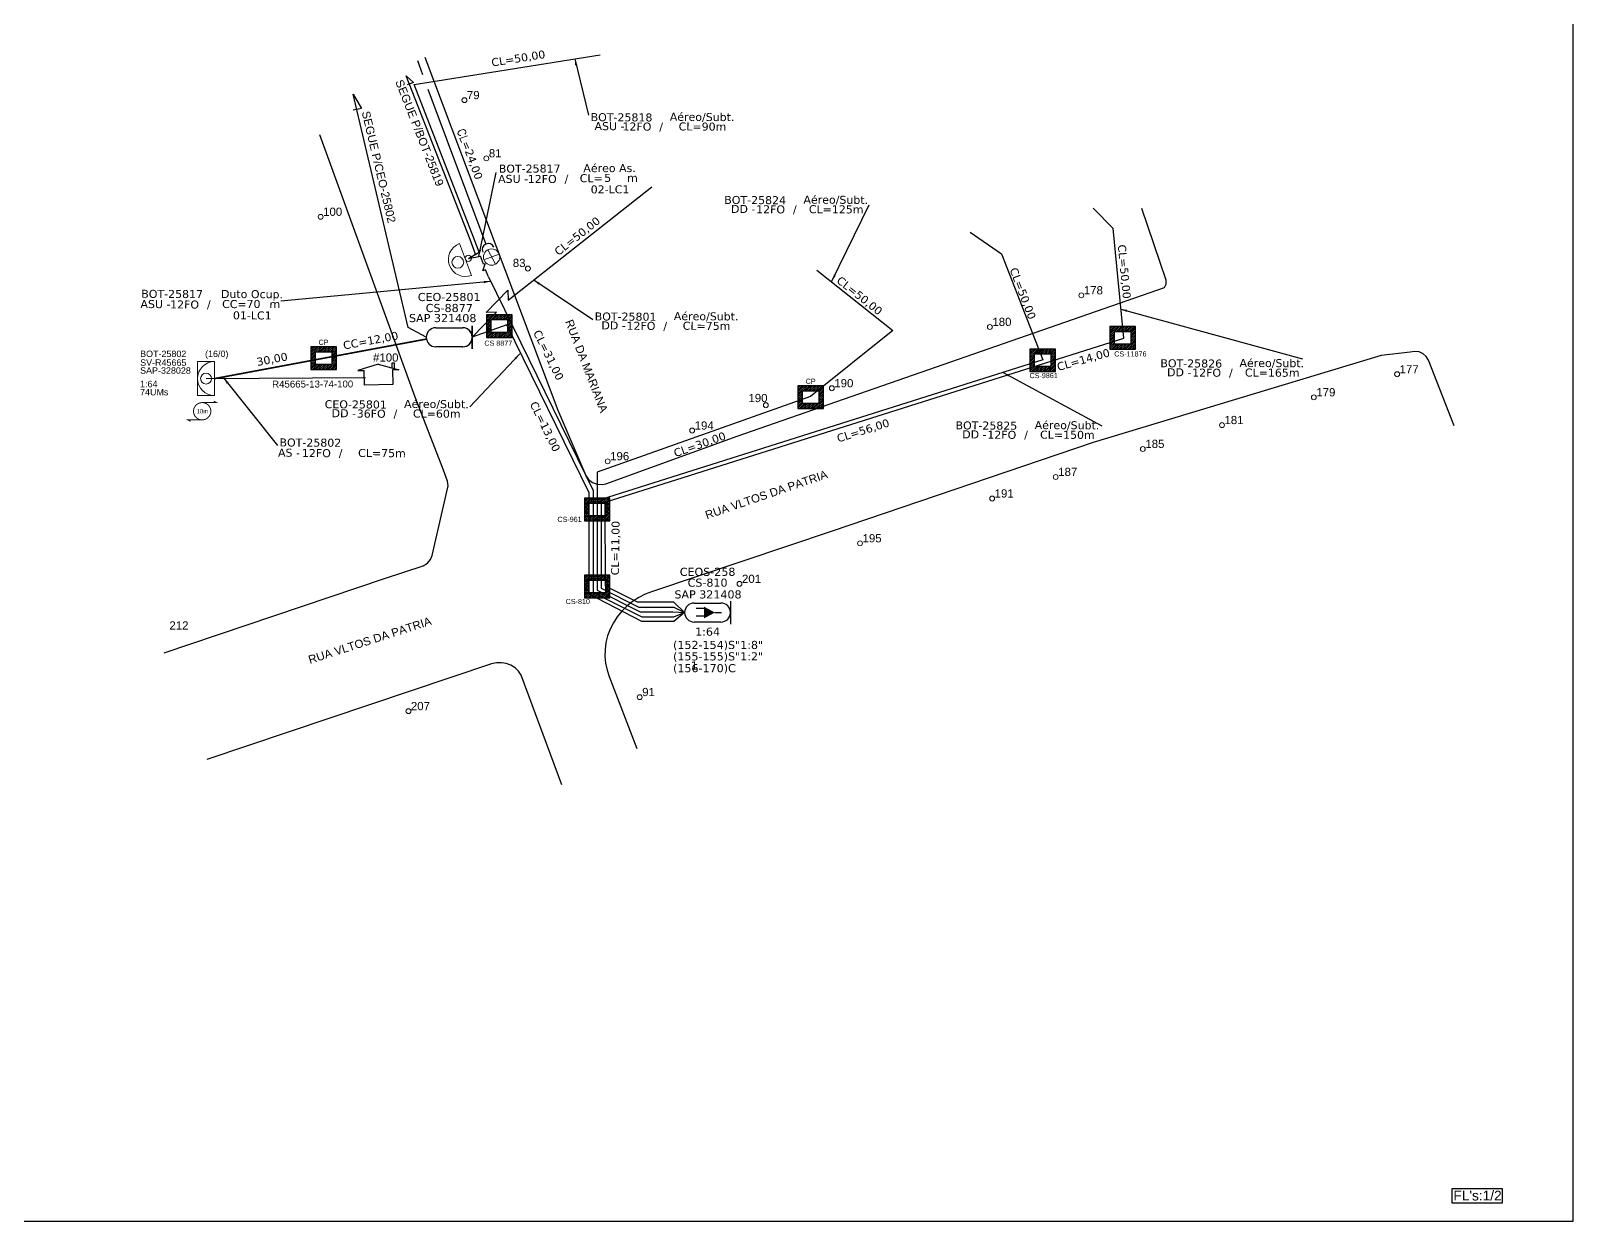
# Model space of a CAD drawing. Header units: metres. Extents: x -1286 to 467, y -500 to 94.
# Drawn here: x -917.4 to -445.1, y -499.8 to -135.4 of the extents above; entities that cross this region are included whole.
import ezdxf
from ezdxf.enums import TextEntityAlignment as Align

# ---------------------------------------------------------------- set-up
doc = ezdxf.new("R2010")
doc.units = ezdxf.units.M
for name, color, linetype in [('10.1-Caixas Subterrâneas', 5, 'Continuous'), ('20.4-CEOS', 1, 'Continuous'), ('20.5-CEO', 1, 'Continuous'), ('CAP a instalar', 1, 'Continuous'), ('celulas gpon', 7, 'Continuous'), ('DROP DE CLIENTE', 140, 'Continuous'), ('Folga', 1, 'Continuous'), ('label_cabos', 7, 'Continuous'), ('Legenda', 1, 'Continuous'), ('QUADRA', 7, 'Continuous'), ('surveys legendas', 7, 'Continuous')]:
    doc.layers.add(name, color=color, linetype=linetype)
for name, color, linetype, lineweight in [('10.4-Postes', 1, 'Continuous', 0), ("20.0-LEGENDA DOS CDO'S", 1, 'Continuous', 0), ('20.1-CDO_INTERIOR', 1, 'Continuous', 0), ('20.2-CDO_POSTE', 1, 'Continuous', 5), ('20.6-CORDOALHA_SUPORTE', 7, 'Continuous', 25), ('CORDOALHA_SUPORTE', 7, 'Continuous', 25), ('Numeração', 251, 'Continuous', 0), ('Numeração Texto', 252, 'Continuous', 0), ('Segmento Logradouro Texto', 251, 'Continuous', 0)]:
    doc.layers.add(name, color=color, linetype=linetype, lineweight=lineweight)
doc.layers.add('EXTRA', color=50, linetype='Continuous', plot=False)
doc.styles.add('ARIAL', font='arial.ttf')
doc.styles.add('DIGICADE', font='arial.ttf')
doc.styles.add('ROMANS', font='romans.shx')
doc.styles.add('siredit', font='verdana.ttf')
doc.linetypes.add('FENCELINE1', pattern='A,0.25,-0.1,[133,ltypeshp.shx,S=0.1,R=0,X=-0.1,Y=0],-0.1,1', length=1.45)
doc.dimstyles.new('CC', dxfattribs={"dimtxt": 1, "dimasz": 2, "dimexe": 0.18, "dimexo": 0.0625, "dimgap": 0.09, "dimtad": 0, "dimdec": 0, "dimrnd": 1, "dimzin": 0, "dimdsep": 46, "dimtxsty": 'siredit', "dimblk": 'NONE', "dimcen": 0, "dimse1": 1, "dimse2": 1, "dimsd1": 1, "dimsd2": 1, "dimclrt": 7, "dimadec": 0, "dimazin": 0, "dimtfac": 1, "dimtdec": 0, "dimtofl": 0, "dimtmove": 0, "dimatfit": 3, "dimfxl": 0, "dimtolj": 1, "dimtzin": 0, "dimarcsym": 0})

# ---------------------------------------------------------------- blocks, each defined once
blk = doc.blocks.new('SURVEY_SURVEY')
for p, q in [((0, 0.0000254), (-0.0000251, 0.000018)), ((0, 0.0000254), (0.0000251, 0.000018)), ((0.0000169, 0.0000264), (0.0000195, 0.0000264)), ((0.0000169, 0.0000205), (0.0000169, 0.0000264)), ((0.0000195, 0.0000264), (0.0000195, 0.0000198)), ((-0.0000251, 0.000018), (-0.0000173, 0.000018)), ((-0.0000172, 0), (-0.0000172, 0.0000179)), ((0.0000172, 0), (-0.0000172, 0)), ((0.0000251, 0.000018), (0.0000172, 0.000018)), ((0.0000172, 0.000018), (0.0000172, 0))]:
    blk.add_line(p, q)
blk = doc.blocks.new('POSTE_CELULA_9')
at = {"layer": '10.4-Postes', "color": 10}
for points in [[(-100.27, 125.89), (-98.93, 123.41)], [(-98.28, 125.14), (-100.92, 124.16)]]:
    blk.add_lwpolyline(points, dxfattribs=at)
blk.add_circle((-99.6, 124.65), 1.41, dxfattribs=at)
blk = doc.blocks.new('*X38')
at = {"color": 0, "linetype": 'Continuous'}
for p, q in [((-1.25, 0.34099), (-0.49099, 1.1)), ((-1.25, 0.517767), (-0.667767, 1.1)), ((-1.25, 0.694544), (-0.844544, 1.1)), ((-1.25, 0.87132), (-1.02132, 1.1)), ((-1.25, 1.048097), (-1.198097, 1.1)), ((-1.25, 0.164214), (-0.8035, 0.610714)), ((-1.25, -0.012563), (-0.8035, 0.433937)), ((-1.25, -0.18934), (-0.8035, 0.25716)), ((-1.25, -0.366117), (-0.8035, 0.080383)), ((-0.789214, 0.625), (-0.314214, 1.1)), ((-0.612437, 0.625), (-0.137437, 1.1)), ((-0.43566, 0.625), (0.03934, 1.1)), ((-0.258883, 0.625), (0.216117, 1.1)), ((-0.082107, 0.625), (0.392893, 1.1)), ((0.09467, 0.625), (0.56967, 1.1)), ((0.271447, 0.625), (0.746447, 1.1)), ((0.448223, 0.625), (0.923223, 1.1)), ((0.625, 0.625), (1.1, 1.1)), ((0.801777, 0.625), (1.25, 1.073223)), ((0.8035, 0.449947), (1.25, 0.896447)), ((0.8035, 0.27317), (1.25, 0.71967)), ((0.8035, 0.096393), (1.25, 0.542893)), ((0.8035, -0.080383), (1.25, 0.366117)), ((0.8035, -0.25716), (1.25, 0.18934)), ((0.8035, -0.433937), (1.25, 0.012563)), ((-1.25, -0.542893), (-0.8035, -0.096393)), ((-1.25, -0.71967), (-0.8035, -0.27317)), ((-1.25, -0.896447), (-0.8035, -0.449947)), ((-1.25, -1.073223), (-0.801777, -0.625)), ((-1.1, -1.1), (-0.625, -0.625)), ((-0.923223, -1.1), (-0.448223, -0.625)), ((-0.746447, -1.1), (-0.271447, -0.625)), ((-0.56967, -1.1), (-0.09467, -0.625)), ((-0.392893, -1.1), (0.082107, -0.625)), ((-0.216117, -1.1), (0.258883, -0.625)), ((-0.03934, -1.1), (0.43566, -0.625)), ((0.137437, -1.1), (0.612437, -0.625)), ((0.314214, -1.1), (0.789214, -0.625)), ((0.49099, -1.1), (1.25, -0.34099)), ((0.667767, -1.1), (1.25, -0.517767)), ((0.8035, -0.610714), (1.25, -0.164214)), ((0.844544, -1.1), (1.25, -0.694544)), ((1.02132, -1.1), (1.25, -0.87132)), ((1.198097, -1.1), (1.25, -1.048097))]:
    blk.add_line(p, q, dxfattribs=at)
blk = doc.blocks.new('MANHOLE_MQ')
at = {"color": 0, "linetype": 'Continuous'}
for p, q in [((0.00000623, 0.00000569), (-0.00000627, 0.00000569)), ((-0.00000627, 0.00000569), (-0.00000627, -0.00000531)), ((-0.00000404, 0.00000331), (0.00000399, 0.00000331)), ((-0.00000404, -0.00000294), (-0.00000404, 0.00000331)), ((0.00000399, 0.00000331), (0.00000399, -0.00000294)), ((0.00000623, -0.00000531), (0.00000623, 0.00000569)), ((-0.00000627, -0.00000531), (0.00000623, -0.00000531)), ((0.00000399, -0.00000294), (-0.00000404, -0.00000294)), ((0.00000399, -0.00000294), (0.00000399, -0.00000294))]:
    blk.add_line(p, q, dxfattribs=at)
at = {"color": 0, "linetype": 'Continuous', "xscale": 5e-06, "yscale": 5e-06, "zscale": 1e-05}
blk.add_blockref('*X38', (-0.00000002, 0.00000019), dxfattribs=at)
blk = doc.blocks.new('*U46')
at = {"color": 0}
blk.add_line((2.14, -0.58), (-2.1, -0.68), dxfattribs=at)
for centre, radius in [((0, 0.38), 0.733), ((0.03, -1.03), 0.393)]:
    blk.add_circle(centre, radius, dxfattribs=at)
blk.add_arc((0.02, -0.63), 2.12, 1.3782, 181.3782, dxfattribs=at)
blk = doc.blocks.new('LEGENDA DOS CABOS')
at = {"layer": 'EXTRA', "color": 0, "style": 'siredit'}
for tag, p in [('ID', (4.6, 0.97)), ('XX', (9.03, 0.97))]:
    blk.add_attdef(tag, text='', height=0.48, rotation=359.69, dxfattribs=at).set_placement(p, align=Align.MIDDLE_CENTER)
at = {"layer": 'Legenda', "color": 0, "style": 'siredit'}
for tag, p in [('TIPO_CABO', (1.31, 0)), ('CABO', (4.69, -0.05)), ('/', (6.81, -0.05)), ('METROS', (10.03, -0.05))]:
    blk.add_attdef(tag, text='', height=0.8, rotation=359.69, dxfattribs=at).set_placement(p, align=Align.MIDDLE_CENTER)
blk = doc.blocks.new('*U47')
at = {"layer": '20.4-CEOS', "color": 7, "style": 'siredit'}
for tag, p in [('FIBRAS_SPLITTER', (0, 0)), ('FIBRAS_TOP_C', (0, -4.13)), ('RESERVA_FINAIS', (0, -5.46))]:
    blk.add_attdef(tag, p, '', height=1.01, dxfattribs=at)
for tag, p, flags in [('ID_ATIVIDADE', (0, -6.77), 3), ('FATOR', (0, -8.09), 1), ('QTDE', (0, -9.4), 1), ('FID', (0, -10.71), 1)]:
    blk.add_attdef(tag, p, '', height=1.01, dxfattribs=dict(at, flags=flags))
blk = doc.blocks.new('*U48')
at = {"layer": '20.4-CEOS', "color": 7, "style": 'siredit'}
blk.add_attdef('FIBRAS_SPLITTER', (0, 0), '', height=1.01, dxfattribs=at)
for tag, p, flags in [('ID_ATIVIDADE', (0, -1.48), 3), ('FATOR', (0, -2.79), 1), ('QTDE', (0, -4.11), 1), ('FID', (0, -5.42), 1)]:
    blk.add_attdef(tag, p, '', height=1.01, dxfattribs=dict(at, flags=flags))
blk = doc.blocks.new('_None')
blk = doc.blocks.new('Inst CORD ALUMINIO 4.8 MM 3F')
at = {"layer": '20.6-CORDOALHA_SUPORTE', "color": 0, "lineweight": 0, "style": 'ROMANS'}
blk.add_attdef('LANCE', text='', height=1, dxfattribs=at).set_placement((-0.54, -2.21), align=Align.RIGHT)
at = {"layer": '20.6-CORDOALHA_SUPORTE', "color": 0, "style": 'siredit'}
blk.add_attdef('QTDE', (-0.54, -2.21), '', height=1, rotation=359.69, dxfattribs=at)
at = {"layer": '20.6-CORDOALHA_SUPORTE', "color": 0, "lineweight": 0, "style": 'ROMANS'}
for tag, p, flags in [('FATOR', (-5.2, -4.44), 3), ('ID_ATIVIDADE', (-5.2, -6.67), 3), ('FID', (-5.2, -8.9), 1)]:
    blk.add_attdef(tag, p, '', height=1, dxfattribs=dict(at, flags=flags))
blk = doc.blocks.new('Inst CB DT OCUP CFOA-SM-ASU-120-S-12')
at = {"layer": 'label_cabos', "color": 0, "style": 'siredit'}
for tag, flags, p in [('ID_ATIVIDADE', 3, (1.31, 2.67)), ('FATOR', 1, (11.56, 2.55))]:
    blk.add_attdef(tag, text='', height=1, rotation=359.69, dxfattribs=dict(at, flags=flags)).set_placement(p, align=Align.MIDDLE_CENTER)
for tag, p in [('TIPO_CABO', (1.26, 0)), ('DESTINO_CABO', (3.13, 1.26)), ('CABO', (4.69, -0.05)), ('/', (7.71, -0.05)), ('LANCE', (10.91, 0)), ('TIPO_CABO', (13.11, 1.24)), ('UND', (15.96, 0)), ('FID', (13.15, -1.41))]:
    blk.add_attdef(tag, text='', height=1, rotation=359.69, dxfattribs=at).set_placement(p, align=Align.MIDDLE_CENTER)
blk.add_attdef('QTDE', (12.43, -0.47), '', height=1, rotation=359.69, dxfattribs=at)
blk = doc.blocks.new('Inst CB AS CFOA-SM-ASU-120-S-12')
at = {"layer": 'label_cabos', "color": 0, "style": 'siredit'}
for tag, flags, p in [('ID_ATIVIDADE', 3, (1.31, 2.67)), ('FATOR', 1, (11.56, 2.55))]:
    blk.add_attdef(tag, text='', height=1, rotation=359.69, dxfattribs=dict(at, flags=flags)).set_placement(p, align=Align.MIDDLE_CENTER)
for tag, p in [('TIPO_CABO', (1.26, 0)), ('DESTINO_CABO', (3.13, 1.26)), ('CABO', (4.69, -0.05)), ('/', (7.71, -0.05)), ('LANCE', (10.81, 0)), ('TIPO_CABO', (13.11, 1.24)), ('UND', (15.96, 0)), ('FID', (13.15, -1.41))]:
    blk.add_attdef(tag, text='', height=1, rotation=359.69, dxfattribs=at).set_placement(p, align=Align.MIDDLE_CENTER)
blk.add_attdef('QTDE', (12.43, -0.47), '', height=1, rotation=359.69, dxfattribs=at)
blk = doc.blocks.new('A$C07E14978')
at = {"layer": 'Folga', "color": 0, "const_width": 0.146}
blk.add_lwpolyline([(2.23, 2.92, 1.000012), (2.23, 0.28, 0.999978)], format="xyb", close=True, dxfattribs=at)
at = {"layer": 'Folga', "color": 0, "const_width": 0.137}
for points in [[(2.23, 2.92), (4.42, 2.92), (3.98, 3.13)], [(2.23, 0.28), (0.03, 0.28), (0.47, 0.06)]]:
    blk.add_lwpolyline(points, dxfattribs=at)
at = {"layer": 'Folga', "color": 0}
blk.add_text('10m', height=0.659, dxfattribs=at).set_placement((1.38, 1.27))

msp = doc.modelspace()

# ---------------------------------------------------------------- linework, layer by layer
msp.add_lwpolyline([(-1286.07, -499.81), (-445.07, -499.81), (-445.07, 94.19), (-1286.07, 94.19)], close=True)
at = {"color": 5}
for points in [[(-793.34, -226.25), (-785.11, -226.25)], [(-782.18, -225.64), (-782.18, -232.72)], [(-785.11, -232.11), (-793.34, -232.11)]]:
    msp.add_lwpolyline(points, dxfattribs=at)
at = {"color": 7}
msp.add_lwpolyline([(-482.08, -489.8), (-466.84, -489.8), (-466.84, -494.35), (-482.08, -494.35)], close=True, dxfattribs=at)
at = {"color": 5}
for centre, start, end in [((-793.34, -229.18), 90, 270), ((-785.11, -229.18), 267.9887, 92.0113)]:
    msp.add_arc(centre, 2.93, start, end, dxfattribs=at)
at = {"layer": '20.1-CDO_INTERIOR', "color": 1, "lineweight": 18}
msp.add_lwpolyline([(-866.31, -247.04), (-866.32, -236.62), (-861.11, -236.62), (-861.1, -247.04)], close=True, dxfattribs=at)
msp.add_circle((-863.71, -241.83), 1.67, dxfattribs=at)
msp.add_arc((-861.11, -241.83), 5.21, 90.0276, 270.0276, dxfattribs=at)
at = {"layer": '20.4-CEOS', "color": 7}
for p, q in [((-714.23, -310.54), (-706.04, -310.54)), ((-706.04, -316.38), (-714.23, -316.38))]:
    msp.add_line(p, q, dxfattribs=at)
msp.add_lwpolyline([(-707.87, -313.46, 0, 3.61, 0), (-711.26, -313.46, 3.61, 3.61, 0)], format="xyseb", dxfattribs=at)
for points in [[(-703.12, -309.94), (-703.12, -316.98)], [(-711.1, -312.19), (-713.59, -312.19)], [(-711.1, -314.62), (-713.59, -314.62)], [(-707.87, -313.46), (-705.9, -313.46)]]:
    msp.add_lwpolyline(points, dxfattribs=at)
for centre, start, end in [((-714.23, -313.46), 90, 270), ((-706.04, -313.46), 270, 90)]:
    msp.add_arc(centre, 2.92, start, end, dxfattribs=at)
at = {"layer": '20.5-CEO', "color": 5}
for p, q in [((-793.34, -226.25), (-785.11, -226.25)), ((-785.11, -232.11), (-793.34, -232.11))]:
    msp.add_line(p, q, dxfattribs=at)
msp.add_lwpolyline([(-782.18, -232.72), (-782.18, -225.64)], dxfattribs=at)
for centre, start, end in [((-793.34, -229.18), 90, 270), ((-785.11, -229.18), 270, 90)]:
    msp.add_arc(centre, 2.93, start, end, dxfattribs=at)
at = {"layer": 'CAP a instalar', "color": 7, "linetype": 'FENCELINE1', "ltscale": 5}
for points in [[(-781.75, -198.81), (-799.96, -151.81), (-743.04, -142.65)], [(-782.87, -199.23), (-802.48, -149.12), (-800.15, -151.15), (-802.15, -151.87)], [(-783.38, -205.02), (-780.13, -203.08), (-781.75, -198.81)], [(-783.38, -205.02), (-781.19, -203.71), (-782.87, -199.23)], [(-783.38, -205.02), (-779.66, -204.34), (-779.66, -204.34)], [(-777.26, -210.72), (-778.09, -208.54), (-778.95, -208.79), (-778.21, -206.69), (-778.73, -206.77), (-779.66, -204.34)]]:
    msp.add_lwpolyline(points, dxfattribs=at)
at = {"layer": 'CAP a instalar', "color": 7, "ltscale": 5}
for points in [[(-801.8, -226.16), (-818.66, -154.76), (-816.11, -159.15), (-818.66, -159.62)], [(-771.24, -217.83), (-727.17, -183.08), (-727.17, -183.08)], [(-717.15, -313.46), (-720.49, -310.3), (-731.61, -310.3), (-741.41, -305.35), (-741.48, -279.65), (-582.68, -229.48), (-585.95, -195.83), (-585.95, -195.83), (-592.05, -189.64)], [(-629.68, -196.95), (-620.15, -203.61), (-607.5, -236.1), (-742.71, -278.82), (-742.71, -305.95), (-731.18, -311.78), (-720.49, -311.78), (-717.15, -313.46)], [(-777.26, -210.72), (-745.19, -276.1), (-745.19, -307.28), (-730.3, -314.73), (-720.49, -314.73), (-717.15, -313.46)], [(-676.64, -208.6), (-653.43, -227.08), (-678.59, -247.36), (-743.95, -270.53), (-743.95, -306.58), (-730.74, -313.25), (-720.74, -313.25), (-717.15, -313.46)], [(-774.82, -221.51), (-777.93, -221.55), (-771.28, -214.72), (-771.24, -217.83)], [(-782.18, -229.18), (-774.82, -221.51)], [(-796.27, -229.18), (-801.8, -226.16)], [(-717.15, -313.46), (-720.49, -316.21), (-730.3, -316.21), (-746.35, -307.88), (-746.35, -276.83), (-771.59, -225.36), (-782.18, -229.18)]]:
    msp.add_lwpolyline(points, dxfattribs=at)
at = {"layer": 'CAP a instalar', "color": 1, "linetype": 'FENCELINE1', "ltscale": 5, "const_width": 0.49}
msp.add_lwpolyline([(-796.22, -229.72), (-861.11, -241.83)], dxfattribs=at)
at = {"layer": 'CORDOALHA_SUPORTE'}
for points in [[(-799.01, -144.45), (-797.43, -148.69)], [(-795.75, -153.18), (-778.02, -200.62)]]:
    msp.add_lwpolyline(points, dxfattribs=at)
msp.add_lwpolyline([(-775.56, -201.6, 1), (-778.99, -203.08)], format="xyb", dxfattribs=at)
at = {"layer": 'DROP DE CLIENTE'}
msp.add_lwpolyline([(-863.71, -241.83), (-814.9, -241.51)], dxfattribs=at)
at = {"layer": 'Numeração'}
for centre in [(-784.59, -156.57), (-777.87, -174.41), (-828.63, -192.3), (-765.16, -208.14), (-595.66, -216.34), (-623.67, -226.02), (-498.98, -240.49), (-672.08, -244.79), (-692.3, -249.98), (-524.47, -247.57), (-714.85, -257.75), (-552.61, -256.07), (-576.84, -263.39), (-740.73, -267.15), (-603.52, -271.95), (-622.99, -278.56), (-663.44, -292.27), (-700.35, -304.69), (-730.91, -339.36), (-801.74, -343.67)]:
    msp.add_circle(centre, 0.753, dxfattribs=at)
at = {"layer": 'Numeração Texto'}
for centre in [(-784.59, -156.57), (-777.87, -174.41), (-828.63, -192.3), (-765.16, -208.14), (-595.66, -216.34), (-623.67, -226.02), (-498.98, -240.49), (-672.08, -244.79), (-692.3, -249.98), (-524.47, -247.57), (-714.85, -257.75), (-552.61, -256.07), (-576.84, -263.39), (-740.73, -267.15), (-603.52, -271.95), (-622.99, -278.56), (-663.44, -292.27), (-700.35, -304.69), (-730.91, -339.36), (-801.74, -343.67)]:
    msp.add_circle(centre, 0.753, dxfattribs=at)
at = {"layer": 'QUADRA'}
for points in [[(-796.68, -143.42), (-755.96, -251.45), (-747.37, -271.51), (-746.57, -272.73), (-745.39, -273.64), (-743.98, -274.17), (-742.44, -274.27), (-741.25, -274.03), (-701.07, -259.44), (-570.25, -213.93), (-569.67, -212.91), (-569.71, -211.73), (-577.18, -189.8)], [(-876.53, -325.84), (-809.05, -303.08), (-797.18, -299.14), (-795.92, -298.33), (-794.98, -297.21), (-794.51, -296.02), (-789.58, -274.66), (-789.82, -273.24), (-790.99, -269.87), (-799.63, -247.51), (-828.89, -167.2)], [(-481.53, -256.29), (-489.38, -236.23), (-490.03, -235.1), (-491.02, -234.23), (-492.26, -233.66), (-493.63, -233.49), (-494.97, -233.71), (-503.91, -234.81), (-592.05, -261.43), (-671.94, -288.52), (-727.05, -307.03), (-729.2, -307.85), (-731.21, -308.89), (-733.08, -310.11), (-734.83, -311.51), (-736.42, -313.07), (-737.79, -314.77), (-738.99, -316.59), (-739.97, -318.53), (-740.73, -320.56), (-741.24, -322.63), (-741.53, -324.74), (-741.57, -326.89), (-741.37, -329), (-740.93, -331.1), (-740.29, -333.09), (-731.76, -355.05)], [(-754.77, -366.19), (-767.22, -332.67), (-768.01, -331.45), (-769.08, -330.42), (-770.34, -329.62), (-771.77, -329.07), (-773.26, -328.82), (-774.8, -328.86), (-776.34, -329.21), (-863.49, -358.48)]]:
    msp.add_lwpolyline(points, dxfattribs=at)

# ---------------------------------------------------------------- block references
at = {"color": 0, "lineweight": 0}
ref = msp.add_blockref('Inst CORD ALUMINIO 4.8 MM 3F', (-759.81, -182.6), dxfattribs=dict(at, xscale=2.450980392156863, yscale=2.450980392156863, zscale=2.450980392156863, rotation=290.7592435408735))
ref.add_attrib('QTDE', '24,00', (-784.53, -172.15), dxfattribs={"layer": '20.6-CORDOALHA_SUPORTE', "color": 0, "height": 2.451, "rotation": 290.4493, "style": 'siredit'})
ref.add_attrib('LANCE', 'CL=', dxfattribs={"layer": '20.6-CORDOALHA_SUPORTE', "color": 0, "lineweight": 0, "height": 2.451, "rotation": 290.7592, "style": 'ROMANS'}).set_placement((-784.53, -172.15), align=Align.RIGHT)
at = {"xscale": 1.764705882352942, "yscale": 1.764705882352942, "zscale": 1.764705882352942}
msp.add_blockref('POSTE_CELULA_9', (-600.52, -424.59), dxfattribs=at)
at = {"layer": '10.1-Caixas Subterrâneas', "color": 30, "xscale": 627034.4202179573, "yscale": 627034.4202179573, "zscale": 627034.4202179573}
for p, rotation in [((-773.95, -225.63), 180.0000000000625), ((-583.01, -229.22), 180.0000000000628), ((-827.73, -235.47), 180.0000000000625), ((-607.5, -236.1), 180.0000000000625), ((-678.55, -247.4), 180.0000000000625), ((-743.95, -281.77), 180.0000000000628), ((-743.95, -305.35), 180.0000000000628)]:
    msp.add_blockref('MANHOLE_MQ', p, dxfattribs=dict(at, rotation=rotation))
at = {"layer": '20.2-CDO_POSTE', "color": 7, "xscale": 2.450980392156863, "yscale": 2.450980392156863, "zscale": 2.450980392156863, "rotation": 109.2754619765237}
msp.add_blockref('*U46', (-785.73, -205.92), dxfattribs=at)
at = {"layer": '20.4-CEOS', "color": 7, "lineweight": 0}
ref = msp.add_blockref('*U47', (-720.7, -324.61), dxfattribs=dict(at, xscale=2.450980392156863, yscale=2.450980392156863, zscale=2.450980392156863))
ref.add_attrib('FIBRAS_SPLITTER', '(152-154)S"1:8"', (-720.7, -324.61), dxfattribs={"color": 7, "height": 2.4747, "style": 'siredit'})
ref.add_attrib('FIBRAS_TOP_C', '(156-170)C', (-720.7, -331.72), dxfattribs={"color": 7, "height": 2.475, "style": 'siredit'})
at = {"layer": '20.4-CEOS', "color": 7, "lineweight": 0, "xscale": 2.450980392156863, "yscale": 2.450980392156863, "zscale": 2.450980392156863}
msp.add_blockref('*U48', (-720.7, -328.11), dxfattribs=at).add_auto_attribs({'FIBRAS_SPLITTER': '(155-155)S"1:2"'})
at = {"layer": 'Folga', "xscale": 2.006958307478562, "yscale": 2.006958307478562, "zscale": 2.006958307478562}
msp.add_blockref('A$C07E14978', (-869.38, -255.04), dxfattribs=at)
at = {"layer": 'label_cabos', "color": 0, "lineweight": 0}
ref = msp.add_blockref('LEGENDA DOS CABOS', (-746.88, -165.82), dxfattribs=dict(at, xscale=2.450980392156863, yscale=2.450980392156863, zscale=2.450980392156863))
ref.add_attrib('ID', 'BOT-25818', dxfattribs={"color": 0, "height": 2.451, "rotation": 359.69, "style": 'siredit'}).set_placement((-736.49, -161.83), align=Align.MIDDLE_CENTER)
ref.add_attrib('CABO', '12FO', dxfattribs={"color": 0, "height": 2.451, "rotation": 359.69, "style": 'siredit'}).set_placement((-731.77, -164.66), align=Align.MIDDLE_CENTER)
ref.add_attrib('METROS', 'CL=90m', dxfattribs={"color": 0, "height": 2.451, "rotation": 359.69, "style": 'siredit'}).set_placement((-711.69, -164.66), align=Align.MIDDLE_CENTER)
ref.add_attrib('XX', 'Aéreo/Subt.', dxfattribs={"color": 0, "height": 2.451, "rotation": 359.69, "style": 'siredit'}).set_placement((-711.81, -161.72), align=Align.MIDDLE_CENTER)
ref.add_attrib('/', '/', dxfattribs={"color": 0, "height": 2.45, "rotation": 359.69, "style": 'siredit'}).set_placement((-724.35, -164.66), align=Align.MIDDLE_CENTER)
ref.add_attrib('TIPO_CABO', 'ASU -', dxfattribs={"color": 0, "height": 2.451, "rotation": 359.69, "style": 'siredit'}).set_placement((-740.16, -164.54), align=Align.MIDDLE_CENTER)
at = {"layer": 'label_cabos'}
ref = msp.add_blockref('Inst CB AS CFOA-SM-ASU-120-S-12', (-772.26, -180.69), dxfattribs=dict(at, xscale=2.45098039215686, yscale=2.45098039215686, zscale=2.45098039215686, rotation=0.4634636605451014))
ref.add_attrib('DESTINO_CABO', 'BOT-25817', dxfattribs={"color": 0, "height": 2.451, "rotation": 0.1535, "style": 'siredit'}).set_placement((-764.61, -177.53), align=Align.MIDDLE_CENTER)
ref.add_attrib('TIPO_CABO', 'Aéreo As.', dxfattribs={"color": 0, "height": 2.451, "rotation": 0.1535, "style": 'siredit'}).set_placement((-740.15, -177.38), align=Align.MIDDLE_CENTER)
ref.add_attrib('CABO', '12FO', dxfattribs={"color": 0, "height": 2.451, "rotation": 0.1535, "style": 'siredit'}).set_placement((-760.77, -180.72), align=Align.MIDDLE_CENTER)
ref.add_attrib('/', '/', dxfattribs={"color": 0, "height": 2.45, "rotation": 0.1535, "style": 'siredit'}).set_placement((-753.35, -180.66), align=Align.MIDDLE_CENTER)
ref.add_attrib('TIPO_CABO', 'ASU - ', dxfattribs={"color": 0, "height": 2.451, "rotation": 0.1535, "style": 'siredit'}).set_placement((-769.16, -180.67), align=Align.MIDDLE_CENTER)
ref.add_attrib('FID', '02-LC1', dxfattribs={"color": 0, "height": 2.451, "rotation": 0.1535, "style": 'siredit'}).set_placement((-740, -183.89), align=Align.MIDDLE_CENTER)
ref.add_attrib('LANCE', 'CL=', dxfattribs={"color": 0, "height": 2.451, "rotation": 0.1535, "style": 'siredit'}).set_placement((-745.76, -180.47), align=Align.MIDDLE_CENTER)
ref.add_attrib('QTDE', '5', (-741.79, -181.6), dxfattribs={"color": 0, "height": 2.45, "rotation": 0.1535, "style": 'siredit'})
ref.add_attrib('UND', 'm', dxfattribs={"color": 0, "height": 2.45, "rotation": 0.1535, "style": 'siredit'}).set_placement((-733.13, -180.37), align=Align.MIDDLE_CENTER)
at = {"layer": 'label_cabos', "color": 0, "lineweight": 0}
ref = msp.add_blockref('LEGENDA DOS CABOS', (-705.95, -191.17), dxfattribs=dict(at, xscale=2.450980392156863, yscale=2.450980392156863, zscale=2.450980392156863))
ref.add_attrib('ID', 'BOT-25824', dxfattribs={"color": 0, "height": 2.451, "rotation": 359.69, "style": 'siredit'}).set_placement((-695.56, -187.17), align=Align.MIDDLE_CENTER)
ref.add_attrib('CABO', '12FO', dxfattribs={"color": 0, "height": 2.451, "rotation": 359.69, "style": 'siredit'}).set_placement((-690.84, -190), align=Align.MIDDLE_CENTER)
ref.add_attrib('METROS', 'CL=125m', dxfattribs={"color": 0, "height": 2.451, "rotation": 359.69, "style": 'siredit'}).set_placement((-670.75, -190), align=Align.MIDDLE_CENTER)
ref.add_attrib('XX', 'Aéreo/Subt.', dxfattribs={"color": 0, "height": 2.451, "rotation": 359.69, "style": 'siredit'}).set_placement((-670.88, -187.07), align=Align.MIDDLE_CENTER)
ref.add_attrib('/', '/', dxfattribs={"color": 0, "height": 2.45, "rotation": 359.69, "style": 'siredit'}).set_placement((-683.42, -190), align=Align.MIDDLE_CENTER)
ref.add_attrib('TIPO_CABO', 'DD -', dxfattribs={"color": 0, "height": 2.451, "rotation": 359.69, "style": 'siredit'}).set_placement((-699.23, -189.89), align=Align.MIDDLE_CENTER)
ref = msp.add_blockref('Inst CB DT OCUP CFOA-SM-ASU-120-S-12', (-881.78, -219.01), dxfattribs=dict(at, xscale=2.450980392156863, yscale=2.450980392156863, zscale=2.450980392156863))
ref.add_attrib('DESTINO_CABO', 'BOT-25817', dxfattribs={"color": 0, "height": 2.451, "rotation": 359.69, "style": 'siredit'}).set_placement((-874.1, -215.92), align=Align.MIDDLE_CENTER)
ref.add_attrib('CABO', '12FO', dxfattribs={"color": 0, "height": 2.451, "rotation": 359.69, "style": 'siredit'}).set_placement((-870.29, -219.14), align=Align.MIDDLE_CENTER)
ref.add_attrib('TIPO_CABO', 'Duto Ocup.', dxfattribs={"color": 0, "height": 2.451, "rotation": 359.69, "style": 'siredit'}).set_placement((-849.65, -215.96), align=Align.MIDDLE_CENTER)
ref.add_attrib('/', '/', dxfattribs={"color": 0, "height": 2.45, "rotation": 359.69, "style": 'siredit'}).set_placement((-862.87, -219.14), align=Align.MIDDLE_CENTER)
ref.add_attrib('TIPO_CABO', 'ASU - ', dxfattribs={"color": 0, "height": 2.451, "rotation": 359.69, "style": 'siredit'}).set_placement((-878.68, -219.02), align=Align.MIDDLE_CENTER)
ref.add_attrib('FID', '01-LC1', dxfattribs={"color": 0, "height": 2.451, "rotation": 359.69, "style": 'siredit'}).set_placement((-849.55, -222.48), align=Align.MIDDLE_CENTER)
ref.add_attrib('LANCE', 'CC=', dxfattribs={"color": 0, "height": 2.451, "rotation": 359.69, "style": 'siredit'}).set_placement((-855.04, -219.01), align=Align.MIDDLE_CENTER)
ref.add_attrib('QTDE', '70', (-851.32, -220.18), dxfattribs={"color": 0, "height": 2.451, "rotation": 359.69, "style": 'siredit'})
ref.add_attrib('UND', 'm', dxfattribs={"color": 0, "height": 2.45, "rotation": 359.69, "style": 'siredit'}).set_placement((-842.65, -219.01), align=Align.MIDDLE_CENTER)
ref = msp.add_blockref('LEGENDA DOS CABOS', (-745.63, -226.85), dxfattribs=dict(at, xscale=2.450980392156863, yscale=2.450980392156863, zscale=2.450980392156863))
ref.add_attrib('ID', 'BOT-25801', dxfattribs={"color": 0, "height": 2.451, "rotation": 359.69, "style": 'siredit'}).set_placement((-735.24, -222.85), align=Align.MIDDLE_CENTER)
ref.add_attrib('CABO', '12FO', dxfattribs={"color": 0, "height": 2.451, "rotation": 359.69, "style": 'siredit'}).set_placement((-730.53, -225.68), align=Align.MIDDLE_CENTER)
ref.add_attrib('METROS', 'CL=75m', dxfattribs={"color": 0, "height": 2.451, "rotation": 359.69, "style": 'siredit'}).set_placement((-710.44, -225.68), align=Align.MIDDLE_CENTER)
ref.add_attrib('XX', 'Aéreo/Subt.', dxfattribs={"color": 0, "height": 2.451, "rotation": 359.69, "style": 'siredit'}).set_placement((-710.57, -222.75), align=Align.MIDDLE_CENTER)
ref.add_attrib('/', '/', dxfattribs={"color": 0, "height": 2.45, "rotation": 359.69, "style": 'siredit'}).set_placement((-723.1, -225.68), align=Align.MIDDLE_CENTER)
ref.add_attrib('TIPO_CABO', 'DD -', dxfattribs={"color": 0, "height": 2.451, "rotation": 359.69, "style": 'siredit'}).set_placement((-738.92, -225.57), align=Align.MIDDLE_CENTER)
ref = msp.add_blockref('LEGENDA DOS CABOS', (-572.41, -241.18), dxfattribs=dict(at, xscale=2.450980392156863, yscale=2.450980392156863, zscale=2.450980392156863))
ref.add_attrib('ID', 'BOT-25826', dxfattribs={"color": 0, "height": 2.451, "rotation": 359.69, "style": 'siredit'}).set_placement((-562.02, -237.18), align=Align.MIDDLE_CENTER)
ref.add_attrib('CABO', '12FO', dxfattribs={"color": 0, "height": 2.451, "rotation": 359.69, "style": 'siredit'}).set_placement((-557.31, -240.01), align=Align.MIDDLE_CENTER)
ref.add_attrib('METROS', 'CL=165m', dxfattribs={"color": 0, "height": 2.451, "rotation": 359.69, "style": 'siredit'}).set_placement((-537.22, -240.01), align=Align.MIDDLE_CENTER)
ref.add_attrib('XX', 'Aéreo/Subt.', dxfattribs={"color": 0, "height": 2.451, "rotation": 359.69, "style": 'siredit'}).set_placement((-537.35, -237.08), align=Align.MIDDLE_CENTER)
ref.add_attrib('/', '/', dxfattribs={"color": 0, "height": 2.45, "rotation": 359.69, "style": 'siredit'}).set_placement((-549.88, -240.01), align=Align.MIDDLE_CENTER)
ref.add_attrib('TIPO_CABO', 'DD -', dxfattribs={"color": 0, "height": 2.451, "rotation": 359.69, "style": 'siredit'}).set_placement((-565.7, -239.9), align=Align.MIDDLE_CENTER)
ref = msp.add_blockref('LEGENDA DOS CABOS', (-828.25, -253.72), dxfattribs=dict(at, xscale=2.450980392156863, yscale=2.450980392156863, zscale=2.450980392156863))
ref.add_attrib('ID', 'CEO-25801', dxfattribs={"color": 0, "height": 2.451, "rotation": 359.69, "style": 'siredit'}).set_placement((-817.86, -249.73), align=Align.MIDDLE_CENTER)
ref.add_attrib('CABO', '36FO', dxfattribs={"color": 0, "height": 2.451, "rotation": 359.69, "style": 'siredit'}).set_placement((-813.14, -252.56), align=Align.MIDDLE_CENTER)
ref.add_attrib('METROS', 'CL=60m', dxfattribs={"color": 0, "height": 2.451, "rotation": 359.69, "style": 'siredit'}).set_placement((-793.06, -252.56), align=Align.MIDDLE_CENTER)
ref.add_attrib('XX', 'Aéreo/Subt.', dxfattribs={"color": 0, "height": 2.451, "rotation": 359.69, "style": 'siredit'}).set_placement((-793.18, -249.62), align=Align.MIDDLE_CENTER)
ref.add_attrib('/', '/', dxfattribs={"color": 0, "height": 2.45, "rotation": 359.69, "style": 'siredit'}).set_placement((-805.72, -252.56), align=Align.MIDDLE_CENTER)
ref.add_attrib('TIPO_CABO', 'DD -', dxfattribs={"color": 0, "height": 2.451, "rotation": 359.69, "style": 'siredit'}).set_placement((-821.53, -252.44), align=Align.MIDDLE_CENTER)
ref = msp.add_blockref('LEGENDA DOS CABOS', (-635.14, -260.2), dxfattribs=dict(at, xscale=2.450980392156863, yscale=2.450980392156863, zscale=2.450980392156863))
ref.add_attrib('ID', 'BOT-25825', dxfattribs={"color": 0, "height": 2.451, "rotation": 359.69, "style": 'siredit'}).set_placement((-624.75, -256.2), align=Align.MIDDLE_CENTER)
ref.add_attrib('CABO', '12FO', dxfattribs={"color": 0, "height": 2.451, "rotation": 359.69, "style": 'siredit'}).set_placement((-620.03, -259.03), align=Align.MIDDLE_CENTER)
ref.add_attrib('METROS', 'CL=150m', dxfattribs={"color": 0, "height": 2.451, "rotation": 359.69, "style": 'siredit'}).set_placement((-599.95, -259.03), align=Align.MIDDLE_CENTER)
ref.add_attrib('XX', 'Aéreo/Subt.', dxfattribs={"color": 0, "height": 2.451, "rotation": 359.69, "style": 'siredit'}).set_placement((-600.07, -256.1), align=Align.MIDDLE_CENTER)
ref.add_attrib('/', '/', dxfattribs={"color": 0, "height": 2.45, "rotation": 359.69, "style": 'siredit'}).set_placement((-612.61, -259.03), align=Align.MIDDLE_CENTER)
ref.add_attrib('TIPO_CABO', 'DD -', dxfattribs={"color": 0, "height": 2.451, "rotation": 359.69, "style": 'siredit'}).set_placement((-628.42, -258.92), align=Align.MIDDLE_CENTER)
at = {"layer": 'surveys legendas', "color": 0, "xscale": 250980.3921568628, "yscale": 250980.3921568628, "zscale": 250980.3921568628, "rotation": 1.311426339040341}
msp.add_blockref('SURVEY_SURVEY', (-810.85, -243.76), dxfattribs=at)

# ---------------------------------------------------------------- texts
at = {"style": 'ARIAL'}
msp.add_text("FL's:1/2", height=3, dxfattribs=at).set_placement((-481.73, -493.47))
at = {"char_height": 2.5098, "width": 36.5098, "attachment_point": 5, "style": 'ARIAL'}
for s, insert, rotation in [('SEGUE P/BOT-25819', (-798.33, -166.61), 291.3729), ('SEGUE P/CEO-25802', (-810.82, -177.03), 283.286)]:
    msp.add_mtext(s, dxfattribs=dict(at, insert=insert, rotation=rotation))
at = {"layer": '10.1-Caixas Subterrâneas', "color": 30, "style": 'ARIAL'}
for s, p in [('CP', (-829.27, -231.51)), ('CS 8877', (-778.48, -231.77)), ('CS-11876', (-585.59, -235.06)), ('CS-9861', (-611.54, -241.69)), ('CP', (-680.1, -243.44)), ('CS-961', (-756.12, -285.7)), ('CS-810', (-753.59, -310.86))]:
    msp.add_text(s, height=1.569, dxfattribs=at).set_placement(p)
at = {"layer": "20.0-LEGENDA DOS CDO'S", "color": 1, "style": 'ARIAL'}
for s, p in [('SV-R45665', (-883.9, -237.91)), ('BOT-25802', (-883.91, -235.23)), ('SAP-328028', (-883.91, -240.33)), ('74UMs', (-883.93, -246.96)), ('1:64', (-883.93, -244.47))]:
    msp.add_text(s, height=1.961, rotation=359.9724, dxfattribs=at).set_placement(p)
msp.add_text('            (16/0)', height=1.9608, rotation=359.9724, dxfattribs=at).set_placement((-865.01, -235.24), align=Align.CENTER)
at = {"layer": '20.4-CEOS', "color": 5, "style": 'siredit'}
msp.add_text('CEO-25801', height=2.475, dxfattribs=at).set_placement((-789.26, -215.61), align=Align.TOP_CENTER)
at = {"layer": '20.4-CEOS', "color": 7, "style": 'siredit'}
for s, p in [('CEOS-258', (-710.13, -299.75)), ('SAP 321408', (-710.01, -306.67)), ('CS-810', (-710.13, -303.07)), ('1:64', (-710.13, -318.08))]:
    msp.add_text(s, height=2.475, dxfattribs=at).set_placement(p, align=Align.TOP_CENTER)
msp.add_text('1', height=2.47, dxfattribs=at).set_placement((-715.29, -330.92))
at = {"layer": '20.5-CEO', "color": 5, "style": 'siredit'}
for s, p in [('CS-8877', (-789.23, -218.97)), ('SAP 321408', (-791.24, -222.05))]:
    msp.add_text(s, height=2.485, dxfattribs=at).set_placement(p, align=Align.TOP_CENTER)
at = {"layer": 'CAP a instalar', "color": 7, "linetype": 'FENCELINE1', "ltscale": 5, "style": 'siredit'}
msp.add_text('CL=50,00', height=2.451, rotation=9.1669, dxfattribs=at).set_placement((-776.13, -146.31))
at = {"layer": 'celulas gpon', "style": 'siredit'}
for s, rotation, p in [('CL=50,00', 38.3798, (-755.82, -204.32)), ('CL=50,00', 275.5512, (-584.52, -200.9)), ('CL=50,00', 321.4739, (-670.86, -212.21)), ('CL=50,00', 290.8553, (-617.69, -208.41)), ('CC=12,00', 10.6242, (-821.5, -232.94)), ('CL=31,00', 296.215, (-763.6, -227.7)), ('30,00', 10.6242, (-848.01, -237.97)), ('CL=14,00', 15.926, (-602.73, -239.5)), ('CL=13,00', 296.215, (-764.65, -249.58)), ('CL=56,00', 17.5494, (-670.09, -261.4)), ('CL=30,00', 19.5714, (-719.99, -265.92)), ('CL=11,00', 89.2655, (-737.28, -302.07))]:
    msp.add_text(s, height=2.451, rotation=rotation, dxfattribs=at).set_placement(p)
at = {"layer": 'label_cabos', "color": 1, "style": 'siredit'}
for s, height, p in [('AS -', 2.451, (-838.32, -264.52)), ('BOT-25802', 2.451, (-831.77, -261.43)), ('12FO', 2.451, (-829.93, -264.64)), ('/', 2.45, (-822.51, -264.64)), ('CL=75m', 2.451, (-809.85, -264.64))]:
    msp.add_text(s, height=height, rotation=359.69, dxfattribs=at).set_placement(p, align=Align.MIDDLE_CENTER)
at = {"layer": 'Numeração Texto', "linetype": 'Continuous', "attachment_point": 1, "style": 'DIGICADE'}
for s, insert, char_height, width in [('\\fArial|b0|i0|c0|p34;\\W1.0000000000;\\T1.0000000000;\\o\\l79', (-783.84, -153.76), 2.5098, 4.708), ('\\fArial|b0|i0|c0|p34;\\W1.0000000000;\\T1.0000000000;\\o\\l79', (-783.84, -153.76), 2.5098, 4.708), ('\\fArial|b0|i0|c0|p34;\\W1.0000000000;\\T1.0000000000;\\o\\l81', (-777.12, -171.59), 2.5098, 4.732), ('\\fArial|b0|i0|c0|p34;\\W1.0000000000;\\T1.0000000000;\\o\\l81', (-777.12, -171.59), 2.5098, 4.732), ('\\fArial|b0|i0|c0|p34;\\W1.0000000000;\\T1.0000000000;\\o\\l100', (-827.87, -189.49), 2.5098, 6.4423), ('\\fArial|b0|i0|c0|p34;\\W1.0000000000;\\T1.0000000000;\\o\\l100', (-827.87, -189.49), 2.5098, 6.4423), ('\\fArial|b0|i0|c0|p34;\\W1.0000000000;\\T1.0000000000;\\o\\l83', (-769.79, -205.15), 2.5098, 4.732), ('\\fArial|b0|i0|c0|p34;\\W1.0000000000;\\T1.0000000000;\\o\\l83', (-769.79, -205.15), 2.5098, 4.732), ('\\fArial|b0|i0|c0|p34;\\W1.0000000000;\\T1.0000000000;\\o\\l178', (-594.91, -213.53), 2.5098, 6.4423), ('\\fArial|b0|i0|c0|p34;\\W1.0000000000;\\T1.0000000000;\\o\\l178', (-594.91, -213.53), 2.5098, 6.4423), ('\\fArial|b0|i0|c0|p34;\\W1.0000000000;\\T1.0000000000;\\o\\l180', (-622.92, -223.21), 2.5098, 6.4423), ('\\fArial|b0|i0|c0|p34;\\W1.0000000000;\\T1.0000000000;\\o\\l180', (-622.92, -223.21), 2.5098, 6.4423), ('{\\C7;#100}', (-812.59, -234.12), 2.51, 6.4423), ('\\fArial|b0|i0|c0|p34;\\W1.0000000000;\\T1.0000000000;\\o\\l177', (-498.22, -237.72), 2.5098, 6.4423), ('\\fArial|b0|i0|c0|p34;\\W1.0000000000;\\T1.0000000000;\\o\\l177', (-498.22, -237.72), 2.5098, 6.4423), ('\\fArial|b0|i0|c0|p34;\\W1.0000000000;\\T1.0000000000;\\o\\l190', (-671.33, -241.98), 2.5098, 6.4423), ('\\fArial|b0|i0|c0|p34;\\W1.0000000000;\\T1.0000000000;\\o\\l190', (-671.33, -241.98), 2.5098, 6.4423), ('\\fArial|b0|i0|c0|p34;\\W1.0000000000;\\T1.0000000000;\\o\\l179', (-523.72, -244.76), 2.5098, 6.4423), ('\\fArial|b0|i0|c0|p34;\\W1.0000000000;\\T1.0000000000;\\o\\l179', (-523.72, -244.76), 2.5098, 6.4423), ('\\fArial|b0|i0|c0|p34;\\W1.0000000000;\\T1.0000000000;\\o\\l190', (-697.62, -246.52), 2.5098, 6.4423), ('\\fArial|b0|i0|c0|p34;\\W1.0000000000;\\T1.0000000000;\\o\\l190', (-697.62, -246.52), 2.5098, 6.4423), ('\\fArial|b0|i0|c0|p34;\\W1.0000000000;\\T1.0000000000;\\o\\l194', (-714.1, -254.94), 2.5098, 6.4423), ('\\fArial|b0|i0|c0|p34;\\W1.0000000000;\\T1.0000000000;\\o\\l194', (-714.1, -254.94), 2.5098, 6.4423), ('\\fArial|b0|i0|c0|p34;\\W1.0000000000;\\T1.0000000000;\\o\\l181', (-551.86, -253.26), 2.5098, 6.4423), ('\\fArial|b0|i0|c0|p34;\\W1.0000000000;\\T1.0000000000;\\o\\l181', (-551.86, -253.26), 2.5098, 6.4423), ('\\fArial|b0|i0|c0|p34;\\W1.0000000000;\\T1.0000000000;\\o\\l196', (-739.98, -264.33), 2.5098, 6.4423), ('\\fArial|b0|i0|c0|p34;\\W1.0000000000;\\T1.0000000000;\\o\\l196', (-739.98, -264.33), 2.5098, 6.4423), ('\\fArial|b0|i0|c0|p34;\\W1.0000000000;\\T1.0000000000;\\o\\l185', (-576.08, -260.57), 2.5098, 6.4423), ('\\fArial|b0|i0|c0|p34;\\W1.0000000000;\\T1.0000000000;\\o\\l185', (-576.08, -260.57), 2.5098, 6.4423), ('\\fArial|b0|i0|c0|p34;\\W1.0000000000;\\T1.0000000000;\\o\\l187', (-602.76, -269.14), 2.5098, 6.4423), ('\\fArial|b0|i0|c0|p34;\\W1.0000000000;\\T1.0000000000;\\o\\l187', (-602.76, -269.14), 2.5098, 6.4423), ('\\fArial|b0|i0|c0|p34;\\W1.0000000000;\\T1.0000000000;\\o\\l191', (-622.24, -275.74), 2.5098, 6.4423), ('\\fArial|b0|i0|c0|p34;\\W1.0000000000;\\T1.0000000000;\\o\\l191', (-622.24, -275.74), 2.5098, 6.4423), ('\\fArial|b0|i0|c0|p34;\\W1.0000000000;\\T1.0000000000;\\o\\l195', (-662.68, -289.46), 2.5098, 6.4423), ('\\fArial|b0|i0|c0|p34;\\W1.0000000000;\\T1.0000000000;\\o\\l195', (-662.68, -289.46), 2.5098, 6.4423), ('\\fArial|b0|i0|c0|p34;\\W1.0000000000;\\T1.0000000000;\\o\\l201', (-699.6, -301.88), 2.5098, 6.7213), ('\\fArial|b0|i0|c0|p34;\\W1.0000000000;\\T1.0000000000;\\o\\l201', (-699.6, -301.88), 2.5098, 6.7213), ('\\fArial|b0|i0|c0|p34;\\W1.0000000000;\\T1.0000000000;\\o\\l212', (-874.94, -316.16), 2.5098, 6.7213), ('\\fArial|b0|i0|c0|p34;\\W1.0000000000;\\T1.0000000000;\\o\\l212', (-874.94, -316.16), 2.5098, 6.7213), ('\\fArial|b0|i0|c0|p34;\\W1.0000000000;\\T1.0000000000;\\o\\l91', (-730.16, -336.54), 2.5098, 4.7286), ('\\fArial|b0|i0|c0|p34;\\W1.0000000000;\\T1.0000000000;\\o\\l91', (-730.16, -336.54), 2.5098, 4.7286), ('\\fArial|b0|i0|c0|p34;\\W1.0000000000;\\T1.0000000000;\\o\\l207', (-800.99, -340.85), 2.5098, 6.7213), ('\\fArial|b0|i0|c0|p34;\\W1.0000000000;\\T1.0000000000;\\o\\l207', (-800.99, -340.85), 2.5098, 6.7213)]:
    msp.add_mtext(s, dxfattribs=dict(at, insert=insert, char_height=char_height, width=width))
at = {"layer": 'Segmento Logradouro Texto', "color": 5, "linetype": 'Continuous', "char_height": 2.5098, "width": 40.0644, "style": 'DIGICADE'}
for s, insert, attachment_point, rotation in [('\\fArial|b0|i0|c0|p34;\\W1.0000000000;\\T1.0000000000;\\o\\lRUA DA MARIANA', (-747.21, -237.99), 5, 291.1323), ('\\fArial|b0|i0|c0|p34;\\W1.0000000000;\\T1.0000000000;\\o\\lRUA VLTOS DA PATRIA', (-711.17, -282.54), 1, 18.8945), ('\\fArial|b0|i0|c0|p34;\\W1.0000000000;\\T1.0000000000;\\o\\lRUA VLTOS DA PATRIA', (-711.17, -282.54), 1, 18.8945), ('\\fArial|b0|i0|c0|p34;\\W1.0000000000;\\T1.0000000000;\\o\\lRUA VLTOS DA PATRIA', (-832.67, -326.81), 1, 17.8846)]:
    msp.add_mtext(s, dxfattribs=dict(at, insert=insert, attachment_point=attachment_point, rotation=rotation))
at = {"layer": 'surveys legendas', "color": 0, "style": 'ARIAL'}
msp.add_text('R45665-13-74-100', height=2.1176, rotation=0.0924, dxfattribs=at).set_placement((-843.48, -244.58))

# ---------------------------------------------------------------- leaders
at = {"layer": 'label_cabos'}
for points in [[(-750.83, -143.91), (-746.64, -161.18)], [(-780.21, -204.44), (-774.87, -178.73)], [(-672.05, -211.97), (-660.63, -188.67)], [(-776.59, -212.08), (-840.77, -218.12)], [(-763.39, -211.64), (-745.31, -223.73)], [(-583.63, -220.56), (-527.91, -235.79)], [(-767.63, -234.27), (-782.97, -250.47)], [(-619.62, -239.99), (-589.45, -256.32)], [(-858.37, -241.62), (-841.84, -262.31)]]:
    msp.add_leader(points, dimstyle='CC', override={"dimgap": 0.09, "dimtad": 0}, dxfattribs=at)

doc.saveas('drawing.dxf')
